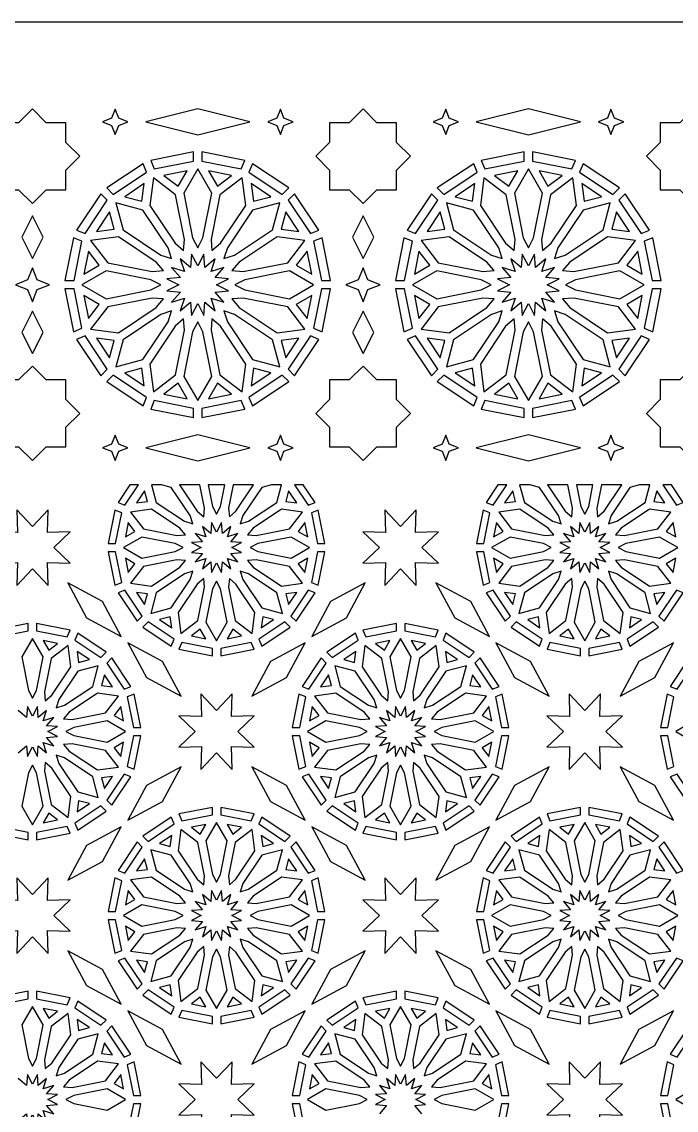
# Model space of a CAD drawing. Header units: millimetres. Extents: x 5 to 1085, y 1055 to 2435.
# Drawn here: x 541 to 789.9, y 2020.9 to 2435 of the extents above; entities that cross this region are included whole.
import ezdxf

# ---------------------------------------------------------------- set-up
doc = ezdxf.new("R2010")
doc.units = ezdxf.units.MM
doc.layers.add('CUT', color=1, linetype='CONTINUOUS')

msp = doc.modelspace()

# ---------------------------------------------------------------- linework, layer by layer
at = {"layer": 'CUT'}
for points in [[(1085.16, 2434.99), (1085.16, 1054.84), (5.01, 1054.84), (5.01, 2434.99)], [(557.802, 2389.092), (557.802, 2396.542), (550.352, 2396.542), (545.085, 2401.809), (539.818, 2396.542), (532.368, 2396.542), (532.368, 2389.092), (527.101, 2383.825), (532.368, 2378.558), (532.368, 2371.108), (539.818, 2371.108), (545.085, 2365.841), (550.352, 2371.108), (557.802, 2371.108), (557.802, 2378.558), (563.069, 2383.825)], [(571.693, 2396.89), (575.15, 2395.527), (576.514, 2392.069), (577.877, 2395.527), (581.335, 2396.89), (577.877, 2398.253), (576.514, 2401.711), (575.15, 2398.253)], [(607.942, 2391.942), (627.747, 2396.89), (607.942, 2401.838), (588.137, 2396.89)], [(634.55, 2396.89), (638.007, 2395.527), (639.371, 2392.069), (640.734, 2395.527), (644.192, 2396.89), (640.734, 2398.253), (639.371, 2401.711), (638.007, 2398.253)], [(652.815, 2383.825), (658.083, 2378.558), (658.083, 2371.108), (665.532, 2371.108), (670.799, 2365.841), (676.067, 2371.108), (683.516, 2371.108), (683.516, 2378.558), (688.783, 2383.825), (683.516, 2389.092), (683.516, 2396.542), (676.067, 2396.542), (670.799, 2401.809), (665.532, 2396.542), (658.083, 2396.542), (658.083, 2389.092)], [(697.407, 2396.89), (700.865, 2395.527), (702.228, 2392.069), (703.591, 2395.527), (707.049, 2396.89), (703.591, 2398.253), (702.228, 2401.711), (700.865, 2398.253)], [(733.656, 2391.942), (753.462, 2396.89), (733.656, 2401.838), (713.851, 2396.89)], [(760.264, 2396.89), (763.722, 2395.527), (765.085, 2392.069), (766.448, 2395.527), (769.906, 2396.89), (766.448, 2398.253), (765.085, 2401.711), (763.722, 2398.253)], [(778.53, 2383.825), (783.797, 2378.558), (783.797, 2371.108), (791.246, 2371.108), (796.514, 2365.841), (801.781, 2371.108), (809.23, 2371.108), (809.23, 2378.558), (814.498, 2383.825), (809.23, 2389.092), (809.23, 2396.542), (801.781, 2396.542), (796.514, 2401.809), (791.246, 2396.542), (783.797, 2396.542), (783.797, 2389.092)], [(591.393, 2378.986), (606.367, 2381.964), (606.367, 2385.446), (590.06, 2382.201)], [(609.517, 2381.964), (624.492, 2378.986), (625.824, 2382.201), (609.517, 2385.446)], [(717.107, 2378.986), (732.081, 2381.964), (732.081, 2385.446), (715.774, 2382.201)], [(735.231, 2381.964), (750.206, 2378.986), (751.539, 2382.201), (735.231, 2385.446)], [(587.15, 2380.996), (573.326, 2371.759), (575.788, 2369.298), (588.482, 2377.78)], [(595.108, 2376.513), (600.489, 2372.384), (603.881, 2378.258)], [(607.942, 2348.991), (609.894, 2352.801), (613.269, 2369.766), (607.942, 2378.992), (602.616, 2369.766), (605.991, 2352.801)], [(612.004, 2378.258), (615.395, 2372.384), (620.777, 2376.513)], [(627.402, 2377.78), (640.097, 2369.298), (642.558, 2371.759), (628.734, 2380.996)], [(712.865, 2380.996), (699.04, 2371.759), (701.502, 2369.298), (714.196, 2377.78)], [(720.822, 2376.513), (726.204, 2372.384), (729.595, 2378.258)], [(733.656, 2348.991), (735.608, 2352.801), (738.983, 2369.766), (733.656, 2378.992), (728.33, 2369.766), (731.705, 2352.801)], [(737.718, 2378.258), (741.109, 2372.384), (746.491, 2376.513)], [(753.117, 2377.78), (765.811, 2369.298), (768.273, 2371.759), (754.448, 2380.996)], [(580.166, 2368.435), (586.718, 2366.679), (587.603, 2373.405)], [(602.555, 2347.92), (602.9, 2352.187), (599.526, 2369.152), (591.074, 2375.636), (589.684, 2365.075), (599.295, 2350.692)], [(613.329, 2347.92), (616.59, 2350.692), (626.2, 2365.075), (624.81, 2375.636), (616.358, 2369.152), (612.984, 2352.187)], [(628.281, 2373.405), (629.166, 2366.679), (635.719, 2368.435)], [(705.88, 2368.435), (712.433, 2366.679), (713.318, 2373.405)], [(728.27, 2347.92), (728.615, 2352.187), (725.241, 2369.152), (716.788, 2375.636), (715.398, 2365.075), (725.009, 2350.692)], [(739.043, 2347.92), (742.304, 2350.692), (751.914, 2365.075), (750.524, 2375.636), (742.072, 2369.152), (738.698, 2352.187)], [(753.995, 2373.405), (754.88, 2366.679), (761.433, 2368.435)], [(571.099, 2369.531), (561.861, 2355.707), (565.077, 2354.375), (573.559, 2367.07)], [(642.325, 2367.069), (650.807, 2354.375), (654.023, 2355.707), (644.786, 2369.531)], [(696.813, 2369.531), (687.575, 2355.707), (690.792, 2354.375), (699.274, 2367.069)], [(768.039, 2367.069), (776.521, 2354.375), (779.738, 2355.707), (770.5, 2369.531)], [(597.989, 2344.868), (596.675, 2348.943), (587.065, 2363.325), (576.775, 2366.082), (579.532, 2355.792), (593.915, 2346.182)], [(617.895, 2344.868), (621.97, 2346.182), (636.352, 2355.792), (639.109, 2366.082), (628.82, 2363.325), (619.209, 2348.943)], [(723.703, 2344.868), (722.389, 2348.943), (712.779, 2363.325), (702.489, 2366.082), (705.246, 2355.792), (719.629, 2346.182)], [(743.61, 2344.868), (747.684, 2346.182), (762.067, 2355.792), (764.824, 2366.082), (754.534, 2363.325), (744.923, 2348.943)], [(545.085, 2344.898), (549.138, 2353.005), (545.085, 2361.111), (541.032, 2353.005)], [(569.453, 2355.254), (576.178, 2356.139), (574.422, 2362.691)], [(641.462, 2362.691), (639.707, 2356.139), (646.432, 2355.254)], [(674.853, 2353.005), (670.799, 2361.111), (666.746, 2353.005), (670.799, 2344.898)], [(695.167, 2355.254), (701.892, 2356.139), (700.136, 2362.691)], [(767.176, 2362.691), (765.421, 2356.139), (772.146, 2355.254)], [(560.656, 2352.797), (557.412, 2336.49), (560.893, 2336.49), (563.871, 2351.464)], [(594.937, 2340.302), (592.165, 2343.563), (577.782, 2353.173), (567.221, 2351.783), (573.705, 2343.331), (590.67, 2339.957)], [(620.947, 2340.302), (625.214, 2339.957), (642.179, 2343.331), (648.664, 2351.783), (638.102, 2353.173), (623.719, 2343.563)], [(652.013, 2351.464), (654.992, 2336.49), (658.473, 2336.49), (655.228, 2352.797)], [(686.37, 2352.797), (683.126, 2336.49), (686.607, 2336.49), (689.586, 2351.464)], [(720.652, 2340.302), (717.879, 2343.563), (703.497, 2353.173), (692.935, 2351.783), (699.419, 2343.331), (716.385, 2339.957)], [(746.661, 2340.302), (750.928, 2339.957), (767.893, 2343.331), (774.378, 2351.783), (763.816, 2353.173), (749.434, 2343.563)], [(777.727, 2351.464), (780.706, 2336.49), (784.187, 2336.49), (780.943, 2352.797)], [(564.6, 2338.977), (570.473, 2342.368), (566.344, 2347.749)], [(596.225, 2332.584), (601.32, 2332.172), (598.009, 2328.277), (602.873, 2329.846), (601.305, 2324.982), (605.199, 2328.293), (605.611, 2323.198), (607.942, 2327.748), (610.273, 2323.198), (610.685, 2328.293), (614.58, 2324.982), (613.011, 2329.846), (617.875, 2328.277), (614.564, 2332.172), (619.659, 2332.584), (615.111, 2334.915), (619.659, 2337.246), (614.564, 2337.658), (617.875, 2341.553), (613.011, 2339.984), (614.58, 2344.848), (610.685, 2341.537), (610.273, 2346.632), (607.942, 2342.082), (605.611, 2346.632), (605.199, 2341.537), (601.305, 2344.848), (602.873, 2339.984), (598.009, 2341.553), (601.32, 2337.658), (596.225, 2337.246), (600.775, 2334.915)], [(645.411, 2342.368), (651.285, 2338.977), (649.54, 2347.749)], [(690.314, 2338.977), (696.188, 2342.368), (692.059, 2347.749)], [(721.939, 2332.584), (727.034, 2332.172), (723.723, 2328.277), (728.588, 2329.846), (727.019, 2324.982), (730.913, 2328.293), (731.325, 2323.198), (733.656, 2327.747), (735.987, 2323.198), (736.399, 2328.293), (740.294, 2324.982), (738.725, 2329.846), (743.59, 2328.277), (740.279, 2332.172), (745.373, 2332.584), (740.825, 2334.915), (745.373, 2337.246), (740.279, 2337.658), (743.59, 2341.553), (738.725, 2339.984), (740.294, 2344.848), (736.399, 2341.537), (735.987, 2346.632), (733.656, 2342.083), (731.325, 2346.632), (730.913, 2341.537), (727.019, 2344.848), (728.588, 2339.984), (723.723, 2341.553), (727.034, 2337.658), (721.939, 2337.246), (726.489, 2334.915)], [(771.125, 2342.368), (776.999, 2338.977), (775.254, 2347.749)], [(546.922, 2336.752), (545.085, 2341.411), (543.248, 2336.752), (538.589, 2334.915), (543.248, 2333.078), (545.085, 2328.419), (546.922, 2333.078), (551.581, 2334.915)], [(593.866, 2334.915), (590.056, 2336.866), (573.091, 2340.242), (563.865, 2334.915), (573.091, 2329.588), (590.056, 2332.964)], [(622.018, 2334.915), (625.828, 2332.964), (642.793, 2329.588), (652.019, 2334.915), (642.793, 2340.242), (625.828, 2336.866)], [(664.303, 2334.915), (668.962, 2333.078), (670.799, 2328.419), (672.636, 2333.078), (677.295, 2334.915), (672.636, 2336.752), (670.799, 2341.411), (668.962, 2336.752)], [(719.58, 2334.915), (715.77, 2336.866), (698.805, 2340.242), (689.579, 2334.915), (698.805, 2329.588), (715.77, 2332.964)], [(747.733, 2334.915), (751.543, 2332.964), (768.508, 2329.588), (777.733, 2334.915), (768.508, 2340.242), (751.543, 2336.866)], [(557.412, 2333.34), (560.656, 2317.033), (563.871, 2318.366), (560.893, 2333.34)], [(654.992, 2333.34), (652.013, 2318.366), (655.228, 2317.033), (658.473, 2333.34)], [(683.126, 2333.34), (686.37, 2317.033), (689.586, 2318.366), (686.607, 2333.34)], [(780.706, 2333.34), (777.727, 2318.366), (780.943, 2317.033), (784.187, 2333.34)], [(566.344, 2322.081), (570.473, 2327.462), (564.6, 2330.853)], [(594.937, 2329.528), (590.67, 2329.873), (573.705, 2326.499), (567.221, 2318.047), (577.782, 2316.657), (592.165, 2326.267)], [(620.947, 2329.528), (623.719, 2326.267), (638.102, 2316.657), (648.664, 2318.047), (642.179, 2326.499), (625.214, 2329.873)], [(645.411, 2327.462), (649.54, 2322.081), (651.285, 2330.853)], [(692.059, 2322.081), (696.188, 2327.462), (690.314, 2330.853)], [(720.652, 2329.528), (716.385, 2329.873), (699.419, 2326.499), (692.935, 2318.047), (703.497, 2316.657), (717.879, 2326.267)], [(746.661, 2329.528), (749.434, 2326.267), (763.816, 2316.657), (774.378, 2318.047), (767.893, 2326.499), (750.928, 2329.873)], [(771.125, 2327.462), (775.254, 2322.081), (776.999, 2330.853)], [(545.085, 2308.719), (549.138, 2316.825), (545.085, 2324.931), (541.032, 2316.825)], [(597.989, 2324.962), (593.915, 2323.648), (579.532, 2314.038), (576.775, 2303.748), (587.065, 2306.505), (596.675, 2320.887)], [(617.895, 2324.962), (619.209, 2320.887), (628.82, 2306.505), (639.109, 2303.748), (636.352, 2314.038), (621.97, 2323.648)], [(674.853, 2316.825), (670.799, 2324.931), (666.746, 2316.825), (670.799, 2308.719)], [(723.703, 2324.962), (719.629, 2323.648), (705.246, 2314.038), (702.489, 2303.748), (712.779, 2306.505), (722.389, 2320.887)], [(743.61, 2324.962), (744.923, 2320.887), (754.534, 2306.505), (764.824, 2303.748), (762.067, 2314.038), (747.684, 2323.648)], [(599.295, 2319.138), (589.684, 2304.755), (591.074, 2294.194), (599.526, 2300.678), (602.9, 2317.643), (602.555, 2321.91)], [(607.942, 2320.839), (605.991, 2317.029), (602.616, 2300.064), (607.942, 2290.838), (613.269, 2300.064), (609.894, 2317.029)], [(613.329, 2321.91), (612.984, 2317.643), (616.358, 2300.678), (624.81, 2294.194), (626.2, 2304.755), (616.59, 2319.138)], [(725.009, 2319.138), (715.398, 2304.755), (716.788, 2294.194), (725.241, 2300.678), (728.615, 2317.643), (728.27, 2321.91)], [(733.656, 2320.839), (731.705, 2317.029), (728.33, 2300.064), (733.656, 2290.838), (738.983, 2300.064), (735.608, 2317.029)], [(739.043, 2321.91), (738.698, 2317.643), (742.072, 2300.678), (750.524, 2294.194), (751.914, 2304.755), (742.304, 2319.138)], [(561.861, 2314.123), (571.099, 2300.299), (573.559, 2302.76), (565.077, 2315.455)], [(644.786, 2300.299), (654.023, 2314.123), (650.807, 2315.455), (642.325, 2302.761)], [(687.575, 2314.123), (696.813, 2300.299), (699.274, 2302.761), (690.792, 2315.455)], [(770.5, 2300.299), (779.738, 2314.123), (776.521, 2315.455), (768.039, 2302.761)], [(574.422, 2307.139), (576.178, 2313.691), (569.453, 2314.576)], [(639.707, 2313.691), (641.462, 2307.139), (646.432, 2314.576)], [(700.136, 2307.139), (701.892, 2313.691), (695.167, 2314.576)], [(765.421, 2313.691), (767.176, 2307.139), (772.146, 2314.576)], [(557.802, 2291.272), (557.802, 2298.722), (550.352, 2298.722), (545.085, 2303.989), (539.818, 2298.722), (532.368, 2298.722), (532.368, 2291.272), (527.101, 2286.005), (532.368, 2280.738), (532.368, 2273.288), (539.818, 2273.288), (545.085, 2268.021), (550.352, 2273.288), (557.802, 2273.288), (557.802, 2280.738), (563.069, 2286.005)], [(587.603, 2296.425), (586.718, 2303.151), (580.166, 2301.395)], [(629.166, 2303.151), (628.281, 2296.425), (635.719, 2301.395)], [(652.815, 2286.005), (658.083, 2280.738), (658.083, 2273.288), (665.532, 2273.288), (670.799, 2268.021), (676.067, 2273.288), (683.516, 2273.288), (683.516, 2280.738), (688.783, 2286.005), (683.516, 2291.272), (683.516, 2298.722), (676.067, 2298.722), (670.799, 2303.989), (665.532, 2298.722), (658.083, 2298.722), (658.083, 2291.272)], [(713.318, 2296.425), (712.433, 2303.151), (705.88, 2301.395)], [(754.88, 2303.151), (753.995, 2296.425), (761.433, 2301.395)], [(778.53, 2286.005), (783.797, 2280.738), (783.797, 2273.288), (791.246, 2273.288), (796.514, 2268.021), (801.781, 2273.288), (809.23, 2273.288), (809.23, 2280.738), (814.498, 2286.005), (809.23, 2291.272), (809.23, 2298.722), (801.781, 2298.722), (796.514, 2303.989), (791.246, 2298.722), (783.797, 2298.722), (783.797, 2291.272)], [(573.326, 2298.071), (587.15, 2288.834), (588.482, 2292.05), (575.788, 2300.532)], [(628.734, 2288.834), (642.558, 2298.071), (640.097, 2300.532), (627.402, 2292.05)], [(699.04, 2298.071), (712.865, 2288.834), (714.196, 2292.05), (701.502, 2300.532)], [(754.448, 2288.834), (768.273, 2298.071), (765.811, 2300.532), (753.117, 2292.05)], [(603.881, 2291.572), (600.489, 2297.446), (595.108, 2293.317)], [(615.395, 2297.446), (612.004, 2291.572), (620.777, 2293.317)], [(729.595, 2291.572), (726.204, 2297.446), (720.822, 2293.317)], [(741.109, 2297.446), (737.718, 2291.572), (746.491, 2293.317)], [(590.06, 2287.629), (606.367, 2284.384), (606.367, 2287.866), (591.393, 2290.844)], [(609.517, 2284.384), (625.824, 2287.629), (624.492, 2290.844), (609.517, 2287.866)], [(715.774, 2287.629), (732.081, 2284.384), (732.081, 2287.866), (717.107, 2290.844)], [(735.231, 2284.384), (751.539, 2287.629), (750.206, 2290.844), (735.231, 2287.866)], [(571.693, 2272.94), (575.15, 2271.577), (576.514, 2268.119), (577.877, 2271.577), (581.335, 2272.94), (577.877, 2274.303), (576.514, 2277.761), (575.15, 2274.303)], [(607.942, 2267.992), (627.747, 2272.94), (607.942, 2277.888), (588.137, 2272.94)], [(634.55, 2272.94), (638.007, 2271.577), (639.371, 2268.119), (640.734, 2271.577), (644.192, 2272.94), (640.734, 2274.303), (639.371, 2277.761), (638.007, 2274.303)], [(697.407, 2272.94), (700.865, 2271.577), (702.228, 2268.119), (703.591, 2271.577), (707.049, 2272.94), (703.591, 2274.303), (702.228, 2277.761), (700.865, 2274.303)], [(733.656, 2267.992), (753.462, 2272.94), (733.656, 2277.888), (713.851, 2272.94)], [(760.264, 2272.94), (763.722, 2271.577), (765.085, 2268.119), (766.448, 2271.577), (769.906, 2272.94), (766.448, 2274.303), (765.085, 2277.761), (763.722, 2274.303)], [(582.114, 2258.84), (577.633, 2252.133), (580.233, 2251.056), (585.435, 2258.84)], [(590.348, 2258.84), (592.144, 2252.138), (602.921, 2244.937), (606.083, 2243.917), (605.063, 2247.079), (597.862, 2257.856), (594.19, 2258.84)], [(600.993, 2258.84), (607.683, 2248.828), (610.213, 2246.677), (610.481, 2249.988), (608.72, 2258.84)], [(611.931, 2258.84), (613.571, 2250.603), (615.085, 2247.646), (616.599, 2250.603), (618.239, 2258.84)], [(621.45, 2258.84), (619.689, 2249.988), (619.957, 2246.677), (622.487, 2248.828), (629.177, 2258.84)], [(635.98, 2258.84), (632.308, 2257.856), (625.107, 2247.079), (624.087, 2243.917), (627.249, 2244.937), (638.026, 2252.138), (639.822, 2258.84)], [(644.735, 2258.84), (649.937, 2251.056), (652.537, 2252.133), (648.056, 2258.84)], [(722.114, 2258.84), (717.633, 2252.133), (720.233, 2251.056), (725.435, 2258.84)], [(730.348, 2258.84), (732.144, 2252.138), (742.921, 2244.937), (746.083, 2243.917), (745.063, 2247.079), (737.862, 2257.856), (734.19, 2258.84)], [(740.993, 2258.84), (747.683, 2248.828), (750.213, 2246.677), (750.481, 2249.988), (748.72, 2258.84)], [(751.931, 2258.84), (753.571, 2250.603), (755.085, 2247.646), (756.599, 2250.603), (758.239, 2258.84)], [(761.45, 2258.84), (759.689, 2249.988), (759.957, 2246.677), (762.487, 2248.828), (769.177, 2258.84)], [(775.98, 2258.84), (772.308, 2257.856), (765.107, 2247.079), (764.087, 2243.917), (767.249, 2244.937), (778.026, 2252.138), (779.822, 2258.84)], [(784.735, 2258.84), (789.937, 2251.056), (792.537, 2252.133), (788.056, 2258.84)], [(584.609, 2251.935), (588.789, 2252.485), (587.698, 2256.558)], [(642.472, 2256.558), (641.381, 2252.485), (645.561, 2251.935)], [(724.609, 2251.935), (728.789, 2252.485), (727.698, 2256.558)], [(782.472, 2256.558), (781.381, 2252.485), (785.561, 2251.935)], [(539.134, 2249.282), (539.367, 2240.633), (530.718, 2240.866), (536.999, 2234.915), (530.718, 2228.964), (539.367, 2229.197), (539.134, 2220.548), (545.085, 2226.829), (551.036, 2220.548), (550.803, 2229.197), (559.452, 2228.964), (553.171, 2234.915), (559.452, 2240.866), (550.803, 2240.633), (551.036, 2249.282), (545.085, 2243.001)], [(576.428, 2249.223), (573.894, 2236.49), (576.709, 2236.49), (579.027, 2248.145)], [(601.172, 2242.317), (590.394, 2249.519), (582.377, 2248.464), (587.299, 2242.048), (600.012, 2239.519), (603.323, 2239.787)], [(626.847, 2239.787), (630.158, 2239.519), (642.871, 2242.048), (647.793, 2248.464), (639.776, 2249.519), (628.998, 2242.317)], [(651.143, 2248.145), (653.461, 2236.49), (656.276, 2236.49), (653.742, 2249.223)], [(685.085, 2243.001), (679.134, 2249.282), (679.367, 2240.633), (670.718, 2240.866), (676.999, 2234.915), (670.718, 2228.964), (679.367, 2229.197), (679.134, 2220.548), (685.085, 2226.829), (691.036, 2220.548), (690.803, 2229.197), (699.452, 2228.964), (693.171, 2234.915), (699.452, 2240.866), (690.803, 2240.633), (691.036, 2249.282)], [(716.428, 2249.223), (713.894, 2236.49), (716.709, 2236.49), (719.027, 2248.145)], [(741.172, 2242.317), (730.394, 2249.519), (722.377, 2248.464), (727.299, 2242.048), (740.012, 2239.519), (743.323, 2239.787)], [(766.847, 2239.787), (770.158, 2239.519), (782.871, 2242.048), (787.793, 2248.464), (779.776, 2249.519), (768.998, 2242.317)], [(580.416, 2238.977), (584.067, 2241.085), (581.5, 2244.43)], [(615.085, 2240.739), (613.192, 2244.433), (612.857, 2240.295), (609.693, 2242.984), (610.967, 2239.033), (607.016, 2240.307), (609.705, 2237.143), (605.567, 2236.808), (609.261, 2234.915), (605.567, 2233.022), (609.705, 2232.687), (607.016, 2229.523), (610.967, 2230.797), (609.693, 2226.846), (612.857, 2229.535), (613.192, 2225.397), (615.085, 2229.091), (616.978, 2225.397), (617.313, 2229.535), (620.477, 2226.846), (619.203, 2230.797), (623.154, 2229.523), (620.465, 2232.687), (624.603, 2233.022), (620.909, 2234.915), (624.603, 2236.808), (620.465, 2237.143), (623.154, 2240.307), (619.203, 2239.033), (620.477, 2242.984), (617.313, 2240.295), (616.978, 2244.433)], [(648.67, 2244.43), (646.103, 2241.085), (649.754, 2238.977)], [(720.416, 2238.977), (724.067, 2241.085), (721.5, 2244.43)], [(755.085, 2240.739), (753.192, 2244.433), (752.857, 2240.295), (749.693, 2242.984), (750.967, 2239.033), (747.016, 2240.307), (749.705, 2237.143), (745.567, 2236.808), (749.261, 2234.915), (745.567, 2233.022), (749.705, 2232.687), (747.016, 2229.523), (750.967, 2230.797), (749.693, 2226.846), (752.857, 2229.535), (753.192, 2225.397), (755.085, 2229.091), (756.978, 2225.397), (757.313, 2229.535), (760.477, 2226.846), (759.203, 2230.797), (763.154, 2229.523), (760.465, 2232.687), (764.603, 2233.022), (760.909, 2234.915), (764.603, 2236.808), (760.465, 2237.143), (763.154, 2240.307), (759.203, 2239.033), (760.477, 2242.984), (757.313, 2240.295), (756.978, 2244.433)], [(788.67, 2244.43), (786.103, 2241.085), (789.754, 2238.977)], [(599.397, 2236.429), (586.685, 2238.958), (579.681, 2234.915), (586.685, 2230.872), (599.397, 2233.401), (602.354, 2234.915)], [(630.773, 2233.401), (643.485, 2230.872), (650.489, 2234.915), (643.485, 2238.958), (630.773, 2236.429), (627.816, 2234.915)], [(739.397, 2236.429), (726.685, 2238.958), (719.681, 2234.915), (726.685, 2230.872), (739.397, 2233.401), (742.354, 2234.915)], [(770.773, 2233.401), (783.485, 2230.872), (790.489, 2234.915), (783.485, 2238.958), (770.773, 2236.429), (767.816, 2234.915)], [(573.894, 2233.34), (576.428, 2220.607), (579.027, 2221.685), (576.709, 2233.34)], [(653.461, 2233.34), (651.143, 2221.685), (653.742, 2220.607), (656.276, 2233.34)], [(713.894, 2233.34), (716.428, 2220.607), (719.027, 2221.685), (716.709, 2233.34)], [(581.5, 2225.4), (584.067, 2228.745), (580.416, 2230.853)], [(600.012, 2230.311), (587.299, 2227.782), (582.377, 2221.366), (590.394, 2220.311), (601.172, 2227.513), (603.323, 2230.043)], [(628.998, 2227.513), (639.776, 2220.311), (647.793, 2221.366), (642.871, 2227.782), (630.158, 2230.311), (626.847, 2230.043)], [(648.67, 2225.4), (649.754, 2230.853), (646.103, 2228.745)], [(721.5, 2225.4), (724.067, 2228.745), (720.416, 2230.853)], [(740.012, 2230.311), (727.299, 2227.782), (722.377, 2221.366), (730.394, 2220.311), (741.172, 2227.513), (743.323, 2230.043)], [(768.998, 2227.513), (779.776, 2220.311), (787.793, 2221.366), (782.871, 2227.782), (770.158, 2230.311), (766.847, 2230.043)], [(788.67, 2225.4), (789.754, 2230.853), (786.103, 2228.745)], [(602.921, 2224.893), (592.144, 2217.692), (590.051, 2209.881), (597.862, 2211.974), (605.063, 2222.751), (606.083, 2225.913)], [(625.107, 2222.751), (632.308, 2211.974), (640.119, 2209.881), (638.026, 2217.692), (627.249, 2224.893), (624.087, 2225.913)], [(742.921, 2224.893), (732.144, 2217.692), (730.051, 2209.881), (737.862, 2211.974), (745.063, 2222.751), (746.083, 2225.913)], [(765.107, 2222.751), (772.308, 2211.974), (780.119, 2209.881), (778.026, 2217.692), (767.249, 2224.893), (764.087, 2225.913)], [(578.839, 2201.161), (571.734, 2214.359), (558.536, 2221.464), (565.641, 2208.266)], [(607.683, 2221.002), (600.481, 2210.224), (601.536, 2202.207), (607.952, 2207.129), (610.481, 2219.842), (610.213, 2223.153)], [(613.571, 2219.227), (611.042, 2206.515), (615.085, 2199.511), (619.128, 2206.515), (616.599, 2219.227), (615.085, 2222.184)], [(619.689, 2219.842), (622.218, 2207.129), (628.634, 2202.207), (629.689, 2210.224), (622.487, 2221.002), (619.957, 2223.153)], [(651.331, 2201.161), (664.529, 2208.266), (671.634, 2221.464), (658.436, 2214.359)], [(718.839, 2201.161), (711.734, 2214.359), (698.536, 2221.464), (705.641, 2208.266)], [(747.683, 2221.002), (740.481, 2210.224), (741.536, 2202.207), (747.952, 2207.129), (750.481, 2219.842), (750.213, 2223.153)], [(753.571, 2219.227), (751.042, 2206.515), (755.085, 2199.511), (759.128, 2206.515), (756.599, 2219.227), (755.085, 2222.184)], [(759.689, 2219.842), (762.218, 2207.129), (768.634, 2202.207), (769.689, 2210.224), (762.487, 2221.002), (759.957, 2223.153)], [(577.633, 2217.697), (584.846, 2206.903), (586.835, 2208.893), (580.233, 2218.774)], [(587.698, 2213.272), (588.789, 2217.345), (584.609, 2217.895)], [(642.472, 2213.272), (645.561, 2217.895), (641.381, 2217.345)], [(649.937, 2218.774), (643.335, 2208.893), (645.324, 2206.903), (652.537, 2217.697)], [(717.633, 2217.697), (724.846, 2206.903), (726.835, 2208.893), (720.233, 2218.774)], [(727.698, 2213.272), (728.789, 2217.345), (724.609, 2217.895)], [(782.472, 2213.272), (785.561, 2217.895), (781.381, 2217.345)], [(789.937, 2218.774), (783.335, 2208.893), (785.324, 2206.903), (792.537, 2217.697)], [(598.065, 2204.439), (597.515, 2208.619), (593.442, 2207.528)], [(632.105, 2204.439), (636.728, 2207.528), (632.655, 2208.619)], [(738.065, 2204.439), (737.515, 2208.619), (733.442, 2207.528)], [(772.105, 2204.439), (776.728, 2207.528), (772.655, 2208.619)], [(543.51, 2206.106), (530.777, 2203.572), (531.855, 2200.973), (543.51, 2203.291)], [(546.66, 2203.291), (558.315, 2200.973), (559.393, 2203.572), (546.66, 2206.106)], [(587.073, 2204.676), (597.867, 2197.463), (598.944, 2200.063), (589.063, 2206.665)], [(605.57, 2201.33), (611.023, 2200.246), (608.915, 2203.897)], [(619.147, 2200.246), (624.6, 2201.33), (621.255, 2203.897)], [(641.107, 2206.665), (631.226, 2200.063), (632.303, 2197.463), (643.097, 2204.676)], [(671.855, 2200.973), (683.51, 2203.291), (683.51, 2206.106), (670.777, 2203.572)], [(686.66, 2203.291), (698.315, 2200.973), (699.393, 2203.572), (686.66, 2206.106)], [(727.073, 2204.676), (737.867, 2197.463), (738.944, 2200.063), (729.063, 2206.665)], [(745.57, 2201.33), (751.023, 2200.246), (748.915, 2203.897)], [(759.147, 2200.246), (764.6, 2201.33), (761.255, 2203.897)], [(781.107, 2206.665), (771.226, 2200.063), (772.303, 2197.463), (783.097, 2204.676)], [(545.085, 2177.646), (546.599, 2180.603), (549.128, 2193.315), (545.085, 2200.319), (541.042, 2193.315), (543.571, 2180.603)], [(549.147, 2199.584), (551.255, 2195.933), (554.6, 2198.5)], [(561.226, 2199.767), (571.107, 2193.165), (573.097, 2195.154), (562.303, 2202.367)], [(659.063, 2193.165), (668.944, 2199.767), (667.867, 2202.367), (657.073, 2195.154)], [(675.57, 2198.5), (678.915, 2195.933), (681.023, 2199.584)], [(686.599, 2180.603), (689.128, 2193.315), (685.085, 2200.319), (681.042, 2193.315), (683.571, 2180.603), (685.085, 2177.646)], [(689.147, 2199.584), (691.255, 2195.933), (694.6, 2198.5)], [(701.226, 2199.767), (711.107, 2193.165), (713.097, 2195.154), (702.303, 2202.367)], [(552.487, 2178.828), (559.689, 2189.606), (558.634, 2197.623), (552.218, 2192.701), (549.689, 2179.988), (549.957, 2176.677)], [(562.105, 2195.391), (562.655, 2191.211), (566.728, 2192.302)], [(581.331, 2198.669), (588.436, 2185.471), (601.634, 2178.366), (594.529, 2191.564)], [(600.777, 2196.258), (613.51, 2193.724), (613.51, 2196.539), (601.855, 2198.857)], [(616.66, 2193.724), (629.393, 2196.258), (628.315, 2198.857), (616.66, 2196.539)], [(648.839, 2198.669), (635.641, 2191.564), (628.536, 2178.366), (641.734, 2185.471)], [(663.442, 2192.302), (667.515, 2191.211), (668.065, 2195.391)], [(680.481, 2179.988), (677.952, 2192.701), (671.536, 2197.623), (670.481, 2189.606), (677.683, 2178.828), (680.213, 2176.677)], [(692.487, 2178.828), (699.689, 2189.606), (698.634, 2197.623), (692.218, 2192.701), (689.689, 2179.988), (689.957, 2176.677)], [(702.105, 2195.391), (702.655, 2191.211), (706.728, 2192.302)], [(721.331, 2198.669), (728.436, 2185.471), (741.634, 2178.366), (734.529, 2191.564)], [(740.777, 2196.258), (753.51, 2193.724), (753.51, 2196.539), (741.855, 2198.857)], [(756.66, 2193.724), (769.393, 2196.258), (768.315, 2198.857), (756.66, 2196.539)], [(788.839, 2198.669), (775.641, 2191.564), (768.536, 2178.366), (781.734, 2185.471)], [(573.335, 2190.937), (579.937, 2181.056), (582.537, 2182.133), (575.324, 2192.927)], [(650.233, 2181.056), (656.835, 2190.937), (654.846, 2192.927), (647.633, 2182.133)], [(713.335, 2190.937), (719.937, 2181.056), (722.537, 2182.133), (715.324, 2192.927)], [(790.233, 2181.056), (796.835, 2190.937), (794.846, 2192.927), (787.633, 2182.133)], [(557.249, 2174.937), (568.026, 2182.138), (570.119, 2189.949), (562.308, 2187.856), (555.107, 2177.079), (554.087, 2173.917)], [(675.063, 2177.079), (667.862, 2187.856), (660.051, 2189.949), (662.144, 2182.138), (672.921, 2174.937), (676.083, 2173.917)], [(697.249, 2174.937), (708.026, 2182.138), (710.119, 2189.949), (702.308, 2187.856), (695.107, 2177.079), (694.087, 2173.917)], [(572.472, 2186.558), (571.381, 2182.485), (575.561, 2181.935)], [(654.609, 2181.935), (658.789, 2182.485), (657.698, 2186.558)], [(712.472, 2186.558), (711.381, 2182.485), (715.561, 2181.935)], [(556.847, 2169.787), (560.158, 2169.519), (572.871, 2172.048), (577.793, 2178.464), (569.776, 2179.519), (558.998, 2172.317)], [(581.143, 2178.145), (583.461, 2166.49), (586.276, 2166.49), (583.742, 2179.223)], [(615.085, 2173.001), (609.134, 2179.282), (609.367, 2170.633), (600.718, 2170.866), (606.999, 2164.915), (600.718, 2158.964), (609.367, 2159.197), (609.134, 2150.548), (615.085, 2156.829), (621.036, 2150.548), (620.803, 2159.197), (629.452, 2158.964), (623.171, 2164.915), (629.452, 2170.866), (620.803, 2170.633), (621.036, 2179.282)], [(646.428, 2179.223), (643.894, 2166.49), (646.709, 2166.49), (649.027, 2178.145)], [(671.172, 2172.317), (660.394, 2179.519), (652.377, 2178.464), (657.299, 2172.048), (670.012, 2169.519), (673.323, 2169.787)], [(696.847, 2169.787), (700.158, 2169.519), (712.871, 2172.048), (717.793, 2178.464), (709.776, 2179.519), (698.998, 2172.317)], [(721.143, 2178.145), (723.461, 2166.49), (726.276, 2166.49), (723.742, 2179.223)], [(755.085, 2173.001), (749.134, 2179.282), (749.367, 2170.633), (740.718, 2170.866), (746.999, 2164.915), (740.718, 2158.964), (749.367, 2159.197), (749.134, 2150.548), (755.085, 2156.829), (761.036, 2150.548), (760.803, 2159.197), (769.452, 2158.964), (763.171, 2164.915), (769.452, 2170.866), (760.803, 2170.633), (761.036, 2179.282)], [(786.428, 2179.223), (783.894, 2166.49), (786.709, 2166.49), (789.027, 2178.145)], [(578.67, 2174.43), (576.103, 2171.085), (579.754, 2168.977)], [(650.416, 2168.977), (654.067, 2171.085), (651.5, 2174.43)], [(685.085, 2170.739), (683.192, 2174.433), (682.857, 2170.295), (679.693, 2172.984), (680.967, 2169.033), (677.016, 2170.307), (679.705, 2167.143), (675.567, 2166.808), (679.261, 2164.915), (675.567, 2163.022), (679.705, 2162.687), (677.016, 2159.523), (680.967, 2160.797), (679.693, 2156.846), (682.857, 2159.535), (683.192, 2155.397), (685.085, 2159.091), (686.978, 2155.397), (687.313, 2159.535), (690.477, 2156.846), (689.203, 2160.797), (693.154, 2159.523), (690.465, 2162.687), (694.603, 2163.022), (690.909, 2164.915), (694.603, 2166.808), (690.465, 2167.143), (693.154, 2170.307), (689.203, 2169.033), (690.477, 2172.984), (687.313, 2170.295), (686.978, 2174.433)], [(718.67, 2174.43), (716.103, 2171.085), (719.754, 2168.977)], [(560.773, 2163.401), (573.485, 2160.872), (580.489, 2164.915), (573.485, 2168.958), (560.773, 2166.429), (557.816, 2164.915)], [(669.397, 2166.429), (656.685, 2168.958), (649.681, 2164.915), (656.685, 2160.872), (669.397, 2163.401), (672.354, 2164.915)], [(700.773, 2163.401), (713.485, 2160.872), (720.489, 2164.915), (713.485, 2168.958), (700.773, 2166.429), (697.816, 2164.915)], [(809.397, 2166.429), (796.685, 2168.958), (789.681, 2164.915), (796.685, 2160.872), (809.397, 2163.401), (812.354, 2164.915)], [(583.461, 2163.34), (581.143, 2151.685), (583.742, 2150.607), (586.276, 2163.34)], [(643.894, 2163.34), (646.428, 2150.607), (649.027, 2151.685), (646.709, 2163.34)], [(723.461, 2163.34), (721.143, 2151.685), (723.742, 2150.607), (726.276, 2163.34)], [(783.894, 2163.34), (786.428, 2150.607), (789.027, 2151.685), (786.709, 2163.34)], [(558.998, 2157.513), (569.776, 2150.311), (577.793, 2151.366), (572.871, 2157.782), (560.158, 2160.311), (556.847, 2160.043)], [(578.67, 2155.4), (579.754, 2160.853), (576.103, 2158.745)], [(651.5, 2155.4), (654.067, 2158.745), (650.416, 2160.853)], [(670.012, 2160.311), (657.299, 2157.782), (652.377, 2151.366), (660.394, 2150.311), (671.172, 2157.513), (673.323, 2160.043)], [(698.998, 2157.513), (709.776, 2150.311), (717.793, 2151.366), (712.871, 2157.782), (700.158, 2160.311), (696.847, 2160.043)], [(718.67, 2155.4), (719.754, 2160.853), (716.103, 2158.745)], [(555.107, 2152.751), (562.308, 2141.974), (570.119, 2139.881), (568.026, 2147.692), (557.249, 2154.893), (554.087, 2155.913)], [(672.921, 2154.893), (662.144, 2147.692), (660.051, 2139.881), (667.862, 2141.974), (675.063, 2152.751), (676.083, 2155.913)], [(695.107, 2152.751), (702.308, 2141.974), (710.119, 2139.881), (708.026, 2147.692), (697.249, 2154.893), (694.087, 2155.913)], [(545.085, 2152.184), (543.571, 2149.227), (541.042, 2136.515), (545.085, 2129.511), (549.128, 2136.515), (546.599, 2149.227)], [(549.689, 2149.842), (552.218, 2137.129), (558.634, 2132.207), (559.689, 2140.224), (552.487, 2151.002), (549.957, 2153.153)], [(581.331, 2131.161), (594.529, 2138.266), (601.634, 2151.464), (588.436, 2144.359)], [(648.839, 2131.161), (641.734, 2144.359), (628.536, 2151.464), (635.641, 2138.266)], [(677.683, 2151.002), (670.481, 2140.224), (671.536, 2132.207), (677.952, 2137.129), (680.481, 2149.842), (680.213, 2153.153)], [(683.571, 2149.227), (681.042, 2136.515), (685.085, 2129.511), (689.128, 2136.515), (686.599, 2149.227), (685.085, 2152.184)], [(689.689, 2149.842), (692.218, 2137.129), (698.634, 2132.207), (699.689, 2140.224), (692.487, 2151.002), (689.957, 2153.153)], [(721.331, 2131.161), (734.529, 2138.266), (741.634, 2151.464), (728.436, 2144.359)], [(788.839, 2131.161), (781.734, 2144.359), (768.536, 2151.464), (775.641, 2138.266)], [(572.472, 2143.272), (575.561, 2147.895), (571.381, 2147.345)], [(579.937, 2148.774), (573.335, 2138.893), (575.324, 2136.903), (582.537, 2147.697)], [(647.633, 2147.697), (654.846, 2136.903), (656.835, 2138.893), (650.233, 2148.774)], [(657.698, 2143.272), (658.789, 2147.345), (654.609, 2147.895)], [(712.472, 2143.272), (715.561, 2147.895), (711.381, 2147.345)], [(719.937, 2148.774), (713.335, 2138.893), (715.324, 2136.903), (722.537, 2147.697)], [(787.633, 2147.697), (794.846, 2136.903), (796.835, 2138.893), (790.233, 2148.774)], [(562.105, 2134.439), (566.728, 2137.528), (562.655, 2138.619)], [(668.065, 2134.439), (667.515, 2138.619), (663.442, 2137.528)], [(702.105, 2134.439), (706.728, 2137.528), (702.655, 2138.619)], [(549.147, 2130.246), (554.6, 2131.33), (551.255, 2133.897)], [(571.107, 2136.665), (561.226, 2130.063), (562.303, 2127.463), (573.097, 2134.676)], [(601.855, 2130.973), (613.51, 2133.291), (613.51, 2136.106), (600.777, 2133.572)], [(616.66, 2133.291), (628.315, 2130.973), (629.393, 2133.572), (616.66, 2136.106)], [(657.073, 2134.676), (667.867, 2127.463), (668.944, 2130.063), (659.063, 2136.665)], [(675.57, 2131.33), (681.023, 2130.246), (678.915, 2133.897)], [(689.147, 2130.246), (694.6, 2131.33), (691.255, 2133.897)], [(711.107, 2136.665), (701.226, 2130.063), (702.303, 2127.463), (713.097, 2134.676)], [(741.855, 2130.973), (753.51, 2133.291), (753.51, 2136.106), (740.777, 2133.572)], [(756.66, 2133.291), (768.315, 2130.973), (769.393, 2133.572), (756.66, 2136.106)], [(543.51, 2126.539), (531.855, 2128.857), (530.777, 2126.258), (543.51, 2123.724)], [(546.66, 2123.724), (559.393, 2126.258), (558.315, 2128.857), (546.66, 2126.539)], [(578.839, 2128.669), (565.641, 2121.564), (558.536, 2108.366), (571.734, 2115.471)], [(589.063, 2123.165), (598.944, 2129.767), (597.867, 2132.367), (587.073, 2125.154)], [(605.57, 2128.5), (608.915, 2125.933), (611.023, 2129.584)], [(616.599, 2110.603), (619.128, 2123.315), (615.085, 2130.319), (611.042, 2123.315), (613.571, 2110.603), (615.085, 2107.646)], [(619.147, 2129.584), (621.255, 2125.933), (624.6, 2128.5)], [(631.226, 2129.767), (641.107, 2123.165), (643.097, 2125.154), (632.303, 2132.367)], [(651.331, 2128.669), (658.436, 2115.471), (671.634, 2108.366), (664.529, 2121.564)], [(670.777, 2126.258), (683.51, 2123.724), (683.51, 2126.539), (671.855, 2128.857)], [(686.66, 2123.724), (699.393, 2126.258), (698.315, 2128.857), (686.66, 2126.539)], [(718.839, 2128.669), (705.641, 2121.564), (698.536, 2108.366), (711.734, 2115.471)], [(729.063, 2123.165), (738.944, 2129.767), (737.867, 2132.367), (727.073, 2125.154)], [(745.57, 2128.5), (748.915, 2125.933), (751.023, 2129.584)], [(756.599, 2110.603), (759.128, 2123.315), (755.085, 2130.319), (751.042, 2123.315), (753.571, 2110.603), (755.085, 2107.646)], [(759.147, 2129.584), (761.255, 2125.933), (764.6, 2128.5)], [(771.226, 2129.767), (781.107, 2123.165), (783.097, 2125.154), (772.303, 2132.367)], [(593.442, 2122.302), (597.515, 2121.211), (598.065, 2125.391)], [(610.481, 2109.988), (607.952, 2122.701), (601.536, 2127.623), (600.481, 2119.606), (607.683, 2108.828), (610.213, 2106.677)], [(622.487, 2108.828), (629.689, 2119.606), (628.634, 2127.623), (622.218, 2122.701), (619.689, 2109.988), (619.957, 2106.677)], [(632.105, 2125.391), (632.655, 2121.211), (636.728, 2122.302)], [(733.442, 2122.302), (737.515, 2121.211), (738.065, 2125.391)], [(750.481, 2109.988), (747.952, 2122.701), (741.536, 2127.623), (740.481, 2119.606), (747.683, 2108.828), (750.213, 2106.677)], [(762.487, 2108.828), (769.689, 2119.606), (768.634, 2127.623), (762.218, 2122.701), (759.689, 2109.988), (759.957, 2106.677)], [(772.105, 2125.391), (772.655, 2121.211), (776.728, 2122.302)], [(580.233, 2111.056), (586.835, 2120.937), (584.846, 2122.927), (577.633, 2112.133)], [(643.335, 2120.937), (649.937, 2111.056), (652.537, 2112.133), (645.324, 2122.927)], [(720.233, 2111.056), (726.835, 2120.937), (724.846, 2122.927), (717.633, 2112.133)], [(783.335, 2120.937), (789.937, 2111.056), (792.537, 2112.133), (785.324, 2122.927)], [(584.609, 2111.935), (588.789, 2112.485), (587.698, 2116.558)], [(605.063, 2107.079), (597.862, 2117.856), (590.051, 2119.949), (592.144, 2112.138), (602.921, 2104.937), (606.083, 2103.917)], [(627.249, 2104.937), (638.026, 2112.138), (640.119, 2119.949), (632.308, 2117.856), (625.107, 2107.079), (624.087, 2103.917)], [(642.472, 2116.558), (641.381, 2112.485), (645.561, 2111.935)], [(724.609, 2111.935), (728.789, 2112.485), (727.698, 2116.558)], [(745.063, 2107.079), (737.862, 2117.856), (730.051, 2119.949), (732.144, 2112.138), (742.921, 2104.937), (746.083, 2103.917)], [(767.249, 2104.937), (778.026, 2112.138), (780.119, 2119.949), (772.308, 2117.856), (765.107, 2107.079), (764.087, 2103.917)], [(782.472, 2116.558), (781.381, 2112.485), (785.561, 2111.935)], [(539.134, 2109.282), (539.367, 2100.633), (530.718, 2100.866), (536.999, 2094.915), (530.718, 2088.964), (539.367, 2089.197), (539.134, 2080.548), (545.085, 2086.829), (551.036, 2080.548), (550.803, 2089.197), (559.452, 2088.964), (553.171, 2094.915), (559.452, 2100.866), (550.803, 2100.633), (551.036, 2109.282), (545.085, 2103.001)], [(576.428, 2109.223), (573.894, 2096.49), (576.709, 2096.49), (579.027, 2108.145)], [(601.172, 2102.317), (590.394, 2109.519), (582.377, 2108.464), (587.299, 2102.048), (600.012, 2099.519), (603.323, 2099.787)], [(626.847, 2099.787), (630.158, 2099.519), (642.871, 2102.048), (647.793, 2108.464), (639.776, 2109.519), (628.998, 2102.317)], [(651.143, 2108.145), (653.461, 2096.49), (656.276, 2096.49), (653.742, 2109.223)], [(685.085, 2103.001), (679.134, 2109.282), (679.367, 2100.633), (670.718, 2100.866), (676.999, 2094.915), (670.718, 2088.964), (679.367, 2089.197), (679.134, 2080.548), (685.085, 2086.829), (691.036, 2080.548), (690.803, 2089.197), (699.452, 2088.964), (693.171, 2094.915), (699.452, 2100.866), (690.803, 2100.633), (691.036, 2109.282)], [(716.428, 2109.223), (713.894, 2096.49), (716.709, 2096.49), (719.027, 2108.145)], [(741.172, 2102.317), (730.394, 2109.519), (722.377, 2108.464), (727.299, 2102.048), (740.012, 2099.519), (743.323, 2099.787)], [(766.847, 2099.787), (770.158, 2099.519), (782.871, 2102.048), (787.793, 2108.464), (779.776, 2109.519), (768.998, 2102.317)], [(580.416, 2098.977), (584.067, 2101.085), (581.5, 2104.43)], [(615.085, 2100.739), (613.192, 2104.433), (612.857, 2100.295), (609.693, 2102.984), (610.967, 2099.033), (607.016, 2100.307), (609.705, 2097.143), (605.567, 2096.808), (609.261, 2094.915), (605.567, 2093.022), (609.705, 2092.687), (607.016, 2089.523), (610.967, 2090.797), (609.693, 2086.846), (612.857, 2089.535), (613.192, 2085.397), (615.085, 2089.091), (616.978, 2085.397), (617.313, 2089.535), (620.477, 2086.846), (619.203, 2090.797), (623.154, 2089.523), (620.465, 2092.687), (624.603, 2093.022), (620.909, 2094.915), (624.603, 2096.808), (620.465, 2097.143), (623.154, 2100.307), (619.203, 2099.033), (620.477, 2102.984), (617.313, 2100.295), (616.978, 2104.433)], [(648.67, 2104.43), (646.103, 2101.085), (649.754, 2098.977)], [(720.416, 2098.977), (724.067, 2101.085), (721.5, 2104.43)], [(755.085, 2100.739), (753.192, 2104.433), (752.857, 2100.295), (749.693, 2102.984), (750.967, 2099.033), (747.016, 2100.307), (749.705, 2097.143), (745.567, 2096.808), (749.261, 2094.915), (745.567, 2093.022), (749.705, 2092.687), (747.016, 2089.523), (750.967, 2090.797), (749.693, 2086.846), (752.857, 2089.535), (753.192, 2085.397), (755.085, 2089.091), (756.978, 2085.397), (757.313, 2089.535), (760.477, 2086.846), (759.203, 2090.797), (763.154, 2089.523), (760.465, 2092.687), (764.603, 2093.022), (760.909, 2094.915), (764.603, 2096.808), (760.465, 2097.143), (763.154, 2100.307), (759.203, 2099.033), (760.477, 2102.984), (757.313, 2100.295), (756.978, 2104.433)], [(788.67, 2104.43), (786.103, 2101.085), (789.754, 2098.977)], [(599.397, 2096.429), (586.685, 2098.958), (579.681, 2094.915), (586.685, 2090.872), (599.397, 2093.401), (602.354, 2094.915)], [(630.773, 2093.401), (643.485, 2090.872), (650.489, 2094.915), (643.485, 2098.958), (630.773, 2096.429), (627.816, 2094.915)], [(739.397, 2096.429), (726.685, 2098.958), (719.681, 2094.915), (726.685, 2090.872), (739.397, 2093.401), (742.354, 2094.915)], [(770.773, 2093.401), (783.485, 2090.872), (790.489, 2094.915), (783.485, 2098.958), (770.773, 2096.429), (767.816, 2094.915)], [(573.894, 2093.34), (576.428, 2080.607), (579.027, 2081.685), (576.709, 2093.34)], [(653.461, 2093.34), (651.143, 2081.685), (653.742, 2080.607), (656.276, 2093.34)], [(713.894, 2093.34), (716.428, 2080.607), (719.027, 2081.685), (716.709, 2093.34)], [(581.5, 2085.4), (584.067, 2088.745), (580.416, 2090.853)], [(600.012, 2090.311), (587.299, 2087.782), (582.377, 2081.366), (590.394, 2080.311), (601.172, 2087.513), (603.323, 2090.043)], [(628.998, 2087.513), (639.776, 2080.311), (647.793, 2081.366), (642.871, 2087.782), (630.158, 2090.311), (626.847, 2090.043)], [(648.67, 2085.4), (649.754, 2090.853), (646.103, 2088.745)], [(721.5, 2085.4), (724.067, 2088.745), (720.416, 2090.853)], [(740.012, 2090.311), (727.299, 2087.782), (722.377, 2081.366), (730.394, 2080.311), (741.172, 2087.513), (743.323, 2090.043)], [(768.998, 2087.513), (779.776, 2080.311), (787.793, 2081.366), (782.871, 2087.782), (770.158, 2090.311), (766.847, 2090.043)], [(788.67, 2085.4), (789.754, 2090.853), (786.103, 2088.745)], [(602.921, 2084.893), (592.144, 2077.692), (590.051, 2069.881), (597.862, 2071.974), (605.063, 2082.751), (606.083, 2085.913)], [(607.683, 2081.002), (600.481, 2070.224), (601.536, 2062.207), (607.952, 2067.129), (610.481, 2079.842), (610.213, 2083.153)], [(619.689, 2079.842), (622.218, 2067.129), (628.634, 2062.207), (629.689, 2070.224), (622.487, 2081.002), (619.957, 2083.153)], [(625.107, 2082.751), (632.308, 2071.974), (640.119, 2069.881), (638.026, 2077.692), (627.249, 2084.893), (624.087, 2085.913)], [(742.921, 2084.893), (732.144, 2077.692), (730.051, 2069.881), (737.862, 2071.974), (745.063, 2082.751), (746.083, 2085.913)], [(747.683, 2081.002), (740.481, 2070.224), (741.536, 2062.207), (747.952, 2067.129), (750.481, 2079.842), (750.213, 2083.153)], [(759.689, 2079.842), (762.218, 2067.129), (768.634, 2062.207), (769.689, 2070.224), (762.487, 2081.002), (759.957, 2083.153)], [(765.107, 2082.751), (772.308, 2071.974), (780.119, 2069.881), (778.026, 2077.692), (767.249, 2084.893), (764.087, 2085.913)], [(578.839, 2061.161), (571.734, 2074.359), (558.536, 2081.464), (565.641, 2068.266)], [(613.571, 2079.227), (611.042, 2066.515), (615.085, 2059.511), (619.128, 2066.515), (616.599, 2079.227), (615.085, 2082.184)], [(651.331, 2061.161), (664.529, 2068.266), (671.634, 2081.464), (658.436, 2074.359)], [(718.839, 2061.161), (711.734, 2074.359), (698.536, 2081.464), (705.641, 2068.266)], [(753.571, 2079.227), (751.042, 2066.515), (755.085, 2059.511), (759.128, 2066.515), (756.599, 2079.227), (755.085, 2082.184)], [(577.633, 2077.697), (584.846, 2066.903), (586.835, 2068.893), (580.233, 2078.774)], [(587.698, 2073.272), (588.789, 2077.345), (584.609, 2077.895)], [(642.472, 2073.272), (645.561, 2077.895), (641.381, 2077.345)], [(649.937, 2078.774), (643.335, 2068.893), (645.324, 2066.903), (652.537, 2077.697)], [(717.633, 2077.697), (724.846, 2066.903), (726.835, 2068.893), (720.233, 2078.774)], [(727.698, 2073.272), (728.789, 2077.345), (724.609, 2077.895)], [(782.472, 2073.272), (785.561, 2077.895), (781.381, 2077.345)], [(789.937, 2078.774), (783.335, 2068.893), (785.324, 2066.903), (792.537, 2077.697)], [(587.073, 2064.676), (597.867, 2057.463), (598.944, 2060.063), (589.063, 2066.665)], [(598.065, 2064.439), (597.515, 2068.619), (593.442, 2067.528)], [(641.107, 2066.665), (631.226, 2060.063), (632.303, 2057.463), (643.097, 2064.676)], [(632.105, 2064.439), (636.728, 2067.528), (632.655, 2068.619)], [(727.073, 2064.676), (737.867, 2057.463), (738.944, 2060.063), (729.063, 2066.665)], [(738.065, 2064.439), (737.515, 2068.619), (733.442, 2067.528)], [(781.107, 2066.665), (771.226, 2060.063), (772.303, 2057.463), (783.097, 2064.676)], [(772.105, 2064.439), (776.728, 2067.528), (772.655, 2068.619)], [(543.51, 2066.106), (530.777, 2063.572), (531.855, 2060.973), (543.51, 2063.291)], [(546.66, 2063.291), (558.315, 2060.973), (559.393, 2063.572), (546.66, 2066.106)], [(561.226, 2059.767), (571.107, 2053.165), (573.097, 2055.154), (562.303, 2062.367)], [(605.57, 2061.33), (611.023, 2060.246), (608.915, 2063.897)], [(619.147, 2060.246), (624.6, 2061.33), (621.255, 2063.897)], [(659.063, 2053.165), (668.944, 2059.767), (667.867, 2062.367), (657.073, 2055.154)], [(671.855, 2060.973), (683.51, 2063.291), (683.51, 2066.106), (670.777, 2063.572)], [(686.66, 2063.291), (698.315, 2060.973), (699.393, 2063.572), (686.66, 2066.106)], [(701.226, 2059.767), (711.107, 2053.165), (713.097, 2055.154), (702.303, 2062.367)], [(745.57, 2061.33), (751.023, 2060.246), (748.915, 2063.897)], [(759.147, 2060.246), (764.6, 2061.33), (761.255, 2063.897)], [(545.085, 2037.646), (546.599, 2040.603), (549.128, 2053.315), (545.085, 2060.319), (541.042, 2053.315), (543.571, 2040.603)], [(549.147, 2059.584), (551.255, 2055.933), (554.6, 2058.5)], [(581.331, 2058.669), (588.436, 2045.471), (601.634, 2038.366), (594.529, 2051.564)], [(600.777, 2056.258), (613.51, 2053.724), (613.51, 2056.539), (601.855, 2058.857)], [(616.66, 2053.724), (629.393, 2056.258), (628.315, 2058.857), (616.66, 2056.539)], [(648.839, 2058.669), (635.641, 2051.564), (628.536, 2038.366), (641.734, 2045.471)], [(675.57, 2058.5), (678.915, 2055.933), (681.023, 2059.584)], [(686.599, 2040.603), (689.128, 2053.315), (685.085, 2060.319), (681.042, 2053.315), (683.571, 2040.603), (685.085, 2037.646)], [(689.147, 2059.584), (691.255, 2055.933), (694.6, 2058.5)], [(721.331, 2058.669), (728.436, 2045.471), (741.634, 2038.366), (734.529, 2051.564)], [(740.777, 2056.258), (753.51, 2053.724), (753.51, 2056.539), (741.855, 2058.857)], [(756.66, 2053.724), (769.393, 2056.258), (768.315, 2058.857), (756.66, 2056.539)], [(788.839, 2058.669), (775.641, 2051.564), (768.536, 2038.366), (781.734, 2045.471)], [(552.487, 2038.828), (559.689, 2049.606), (558.634, 2057.623), (552.218, 2052.701), (549.689, 2039.988), (549.957, 2036.677)], [(562.105, 2055.391), (562.655, 2051.211), (566.728, 2052.302)], [(663.442, 2052.302), (667.515, 2051.211), (668.065, 2055.391)], [(680.481, 2039.988), (677.952, 2052.701), (671.536, 2057.623), (670.481, 2049.606), (677.683, 2038.828), (680.213, 2036.677)], [(692.487, 2038.828), (699.689, 2049.606), (698.634, 2057.623), (692.218, 2052.701), (689.689, 2039.988), (689.957, 2036.677)], [(702.105, 2055.391), (702.655, 2051.211), (706.728, 2052.302)], [(557.249, 2034.937), (568.026, 2042.138), (570.119, 2049.949), (562.308, 2047.856), (555.107, 2037.079), (554.087, 2033.917)], [(573.335, 2050.937), (579.937, 2041.056), (582.537, 2042.133), (575.324, 2052.927)], [(650.233, 2041.056), (656.835, 2050.937), (654.846, 2052.927), (647.633, 2042.133)], [(675.063, 2037.079), (667.862, 2047.856), (660.051, 2049.949), (662.144, 2042.138), (672.921, 2034.937), (676.083, 2033.917)], [(697.249, 2034.937), (708.026, 2042.138), (710.119, 2049.949), (702.308, 2047.856), (695.107, 2037.079), (694.087, 2033.917)], [(713.335, 2050.937), (719.937, 2041.056), (722.537, 2042.133), (715.324, 2052.927)], [(790.233, 2041.056), (796.835, 2050.937), (794.846, 2052.927), (787.633, 2042.133)], [(572.472, 2046.558), (571.381, 2042.485), (575.561, 2041.935)], [(654.609, 2041.935), (658.789, 2042.485), (657.698, 2046.558)], [(712.472, 2046.558), (711.381, 2042.485), (715.561, 2041.935)], [(556.847, 2029.787), (560.158, 2029.519), (572.871, 2032.048), (577.793, 2038.464), (569.776, 2039.519), (558.998, 2032.317)], [(581.143, 2038.145), (583.461, 2026.49), (586.276, 2026.49), (583.742, 2039.223)], [(615.085, 2033.001), (609.134, 2039.282), (609.367, 2030.633), (600.718, 2030.866), (606.999, 2024.915), (600.718, 2018.964), (609.367, 2019.197), (609.134, 2010.548), (615.085, 2016.829), (621.036, 2010.548), (620.803, 2019.197), (629.452, 2018.964), (623.171, 2024.915), (629.452, 2030.866), (620.803, 2030.633), (621.036, 2039.282)], [(646.428, 2039.223), (643.894, 2026.49), (646.709, 2026.49), (649.027, 2038.145)], [(671.172, 2032.317), (660.394, 2039.519), (652.377, 2038.464), (657.299, 2032.048), (670.012, 2029.519), (673.323, 2029.787)], [(696.847, 2029.787), (700.158, 2029.519), (712.871, 2032.048), (717.793, 2038.464), (709.776, 2039.519), (698.998, 2032.317)], [(721.143, 2038.145), (723.461, 2026.49), (726.276, 2026.49), (723.742, 2039.223)], [(755.085, 2033.001), (749.134, 2039.282), (749.367, 2030.633), (740.718, 2030.866), (746.999, 2024.915), (740.718, 2018.964), (749.367, 2019.197), (749.134, 2010.548), (755.085, 2016.829), (761.036, 2010.548), (760.803, 2019.197), (769.452, 2018.964), (763.171, 2024.915), (769.452, 2030.866), (760.803, 2030.633), (761.036, 2039.282)], [(786.428, 2039.223), (783.894, 2026.49), (786.709, 2026.49), (789.027, 2038.145)], [(578.67, 2034.43), (576.103, 2031.085), (579.754, 2028.977)], [(650.416, 2028.977), (654.067, 2031.085), (651.5, 2034.43)], [(718.67, 2034.43), (716.103, 2031.085), (719.754, 2028.977)], [(560.773, 2023.401), (573.485, 2020.872), (580.489, 2024.915), (573.485, 2028.958), (560.773, 2026.429), (557.816, 2024.915)], [(669.397, 2026.429), (656.685, 2028.958), (649.681, 2024.915), (656.685, 2020.872), (669.397, 2023.401), (672.354, 2024.915)], [(700.773, 2023.401), (713.485, 2020.872), (720.489, 2024.915), (713.485, 2028.958), (700.773, 2026.429), (697.816, 2024.915)], [(809.397, 2026.429), (796.685, 2028.958), (789.681, 2024.915), (796.685, 2020.872), (809.397, 2023.401), (812.354, 2024.915)], [(583.461, 2023.34), (581.143, 2011.685), (583.742, 2010.607), (586.276, 2023.34)], [(643.894, 2023.34), (646.428, 2010.607), (649.027, 2011.685), (646.709, 2023.34)], [(723.461, 2023.34), (721.143, 2011.685), (723.742, 2010.607), (726.276, 2023.34)], [(783.894, 2023.34), (786.428, 2010.607), (789.027, 2011.685), (786.709, 2023.34)]]:
    msp.add_lwpolyline(points, close=True, dxfattribs=at)
for points in [[(539.693, 2156.846), (542.857, 2159.535), (543.192, 2155.397), (545.085, 2159.091), (546.978, 2155.397), (547.313, 2159.535), (550.477, 2156.846), (549.203, 2160.797), (553.154, 2159.523), (550.465, 2162.687), (554.603, 2163.022), (550.909, 2164.915), (554.603, 2166.808), (550.465, 2167.143), (553.154, 2170.307), (549.203, 2169.033), (550.477, 2172.984), (547.313, 2170.295), (546.978, 2174.433), (545.085, 2170.739), (543.192, 2174.433), (542.857, 2170.295), (539.693, 2172.984)], [(539.693, 2016.846), (542.857, 2019.535), (543.192, 2015.397), (545.085, 2019.091), (546.978, 2015.397), (547.313, 2019.535), (550.477, 2016.846), (549.203, 2020.797), (553.154, 2019.523), (550.465, 2022.687), (554.603, 2023.022), (550.909, 2024.915), (554.603, 2026.808), (550.465, 2027.143), (553.154, 2030.307), (549.203, 2029.033), (550.477, 2032.984), (547.313, 2030.295), (546.978, 2034.433), (545.085, 2030.739), (543.192, 2034.433), (542.857, 2030.295), (539.693, 2032.984)], [(693.154, 2019.523), (690.465, 2022.687), (694.603, 2023.022), (690.909, 2024.915), (694.603, 2026.808), (690.465, 2027.143), (693.154, 2030.307), (689.203, 2029.033), (690.477, 2032.984), (687.313, 2030.295), (686.978, 2034.433), (685.085, 2030.739), (683.192, 2034.433), (682.857, 2030.295), (679.693, 2032.984), (680.967, 2029.033), (677.016, 2030.307), (679.705, 2027.143), (675.567, 2026.808), (679.261, 2024.915), (675.567, 2023.022), (679.705, 2022.687), (677.016, 2019.523)]]:
    msp.add_lwpolyline(points, dxfattribs=at)

doc.saveas('drawing.dxf')
